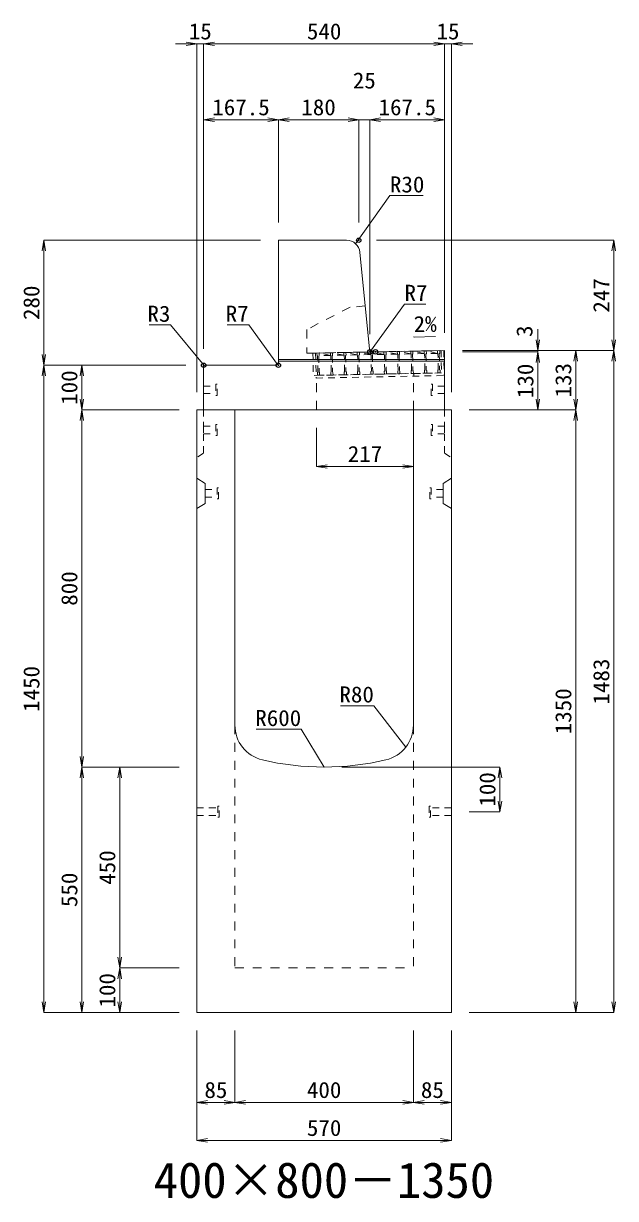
# Model space of a CAD drawing. Units: millimetres at full size; some dimension numbers follow another scale. Extents: x -18734 to 51600, y -18820 to 17820.
# Drawn here: x 46876 to 48203, y 7834 to 10466 of the extents above; entities that cross this region are included whole.
import ezdxf
from ezdxf.enums import TextEntityAlignment as Align

# ---------------------------------------------------------------- set-up
doc = ezdxf.new("R2010")
doc.units = ezdxf.units.MM
doc.header["$LTSCALE"] = 20
doc.header["$PDMODE"] = 32
doc.header["$PDSIZE"] = 10
doc.linetypes.add('USER1', pattern=[2, 1, -1])
doc.linetypes.add('USER2', pattern=[1.35, 0.75, -0.6])
for name, color, linetype, lineweight in [('インサート', 3, 'USER2', 9), ('グレーチング', 7, 'USER2', 5), ('受枠', 3, 'USER2', 9), ('寸法線', 7, 'Continuous', 13), ('引出線', 4, 'Continuous', 13), ('本体', 2, 'Continuous', 13), ('目地', 132, 'Continuous', 5)]:
    doc.layers.add(name, color=color, linetype=linetype, lineweight=lineweight)
doc.layers.add('作業エリア', color=11, linetype='Continuous')
doc.layers.add('文字', color=7, linetype='Continuous')
doc.styles.add('ＭＳ 明朝', font='')
doc.styles.get('ＭＳ 明朝').set_extended_font_data('MS Mincho')

# ---------------------------------------------------------------- blocks, each defined once
blk = doc.blocks.new('open_arrow')
at = {"color": 0, "linetype": 'Continuous', "lineweight": -2}
blk.add_lwpolyline([(7.5, 1.25), (0, 0), (7.5, -1.25)], dxfattribs=at)

msp = doc.modelspace()

# ---------------------------------------------------------------- linework, layer by layer
at = {"layer": 'インサート'}
for p, q in [((47280, 9653.5), (47307, 9653.5)), ((47280, 9653.5), (47280, 9636.5)), ((47280, 9636.5), (47307, 9636.5)), ((47310, 9657.5), (47307, 9657.5)), ((47307, 9657.5), (47307, 9632.5)), ((47310, 9632.5), (47310, 9657.5)), ((47790, 9657.5), (47793, 9657.5)), ((47790, 9632.5), (47790, 9657.5)), ((47793, 9657.5), (47793, 9632.5)), ((47820, 9653.5), (47793, 9653.5)), ((47820, 9636.5), (47793, 9636.5)), ((47820, 9653.5), (47820, 9636.5)), ((47307, 9632.5), (47310, 9632.5)), ((47793, 9632.5), (47790, 9632.5)), ((47280, 9563.5), (47307, 9563.5)), ((47280, 9563.5), (47280, 9546.5)), ((47310, 9567.5), (47307, 9567.5)), ((47307, 9567.5), (47307, 9542.5)), ((47310, 9542.5), (47310, 9567.5)), ((47790, 9567.5), (47793, 9567.5)), ((47790, 9542.5), (47790, 9567.5)), ((47793, 9567.5), (47793, 9542.5)), ((47820, 9563.5), (47793, 9563.5)), ((47820, 9563.5), (47820, 9546.5)), ((47280, 9546.5), (47307, 9546.5)), ((47307, 9542.5), (47310, 9542.5)), ((47793, 9542.5), (47790, 9542.5)), ((47820, 9546.5), (47793, 9546.5)), ((47313.2, 9425.5), (47310.2, 9425.5)), ((47310.2, 9425.5), (47310.2, 9400.5)), ((47313.2, 9400.5), (47313.2, 9425.5)), ((47786.8, 9425.5), (47789.8, 9425.5)), ((47786.8, 9400.5), (47786.8, 9425.5)), ((47789.8, 9425.5), (47789.8, 9400.5)), ((47283.2, 9421.5), (47310.2, 9421.5)), ((47283.2, 9421.5), (47283.2, 9404.5)), ((47283.2, 9404.5), (47310.2, 9404.5)), ((47310.2, 9400.5), (47313.2, 9400.5)), ((47789.8, 9400.5), (47786.8, 9400.5)), ((47816.8, 9421.5), (47789.8, 9421.5)), ((47816.8, 9404.5), (47789.8, 9404.5)), ((47816.8, 9421.5), (47816.8, 9404.5)), ((47315, 8712.5), (47312, 8712.5)), ((47312, 8712.5), (47312, 8687.5)), ((47315, 8687.5), (47315, 8712.5)), ((47788, 8712.5), (47785, 8712.5)), ((47785, 8712.5), (47785, 8687.5)), ((47788, 8687.5), (47788, 8712.5)), ((47265, 8708.5), (47312, 8708.5)), ((47265, 8708.5), (47265, 8691.5)), ((47265, 8691.5), (47312, 8691.5)), ((47312, 8687.5), (47315, 8687.5)), ((47785, 8687.5), (47788, 8687.5)), ((47835, 8708.5), (47788, 8708.5)), ((47835, 8691.5), (47788, 8691.5)), ((47835, 8691.5), (47835, 8708.5))]:
    msp.add_line(p, q, dxfattribs=at)
at = {"layer": 'グレーチング'}
for p, q in [((47533.97, 9727.46), (47808.92, 9732.79)), ((47564.08, 9722.05), (47538.97, 9727.56)), ((47564.08, 9722.05), (47539.08, 9721.56)), ((47594.07, 9722.63), (47568.96, 9728.14)), ((47594.07, 9722.63), (47569.08, 9722.14)), ((47624.07, 9723.21), (47598.96, 9728.72)), ((47624.07, 9723.21), (47599.07, 9722.72)), ((47654.06, 9723.79), (47628.95, 9729.3)), ((47654.06, 9723.79), (47629.07, 9723.3)), ((47684.06, 9724.37), (47658.95, 9729.88)), ((47684.06, 9724.37), (47659.06, 9723.88)), ((47714.05, 9724.95), (47688.94, 9730.46)), ((47714.05, 9724.95), (47689.06, 9724.46)), ((47744.05, 9725.53), (47718.93, 9731.04)), ((47744.05, 9725.53), (47719.05, 9725.05)), ((47774.04, 9726.11), (47748.93, 9731.62)), ((47774.04, 9726.11), (47749.05, 9725.63)), ((47804.04, 9726.69), (47778.92, 9732.2)), ((47804.04, 9726.69), (47779.04, 9726.21)), ((47534.94, 9677.47), (47809.89, 9682.79))]:
    msp.add_line(p, q, dxfattribs=at)
for points in [[(47533.97, 9727.46), (47538.97, 9727.56), (47539.08, 9721.56), (47538.1, 9720.54), (47538.8, 9684.55), (47539.82, 9683.57), (47539.94, 9677.57), (47534.94, 9677.47), (47534.82, 9683.47), (47535.8, 9684.49), (47535.1, 9720.48), (47534.09, 9721.47)], [(47568.8, 9685.13), (47569.81, 9684.15), (47569.93, 9678.15), (47564.93, 9678.05), (47564.82, 9684.05), (47565.8, 9685.07), (47565.1, 9721.07), (47564.08, 9722.05), (47563.96, 9728.04), (47568.96, 9728.14), (47569.08, 9722.14), (47568.1, 9721.12)], [(47598.79, 9685.71), (47599.81, 9684.73), (47599.92, 9678.73), (47594.93, 9678.63), (47594.81, 9684.63), (47595.79, 9685.65), (47595.09, 9721.65), (47594.07, 9722.63), (47593.96, 9728.62), (47598.96, 9728.72), (47599.07, 9722.72), (47598.09, 9721.7)], [(47628.78, 9686.29), (47629.8, 9685.31), (47629.92, 9679.31), (47624.92, 9679.21), (47624.8, 9685.21), (47625.78, 9686.23), (47625.09, 9722.23), (47624.07, 9723.21), (47623.95, 9729.21), (47628.95, 9729.3), (47629.07, 9723.3), (47628.09, 9722.28)], [(47658.78, 9686.87), (47659.8, 9685.89), (47659.91, 9679.89), (47654.91, 9679.8), (47654.8, 9685.79), (47655.78, 9686.81), (47655.08, 9722.81), (47654.06, 9723.79), (47653.95, 9729.79), (47658.95, 9729.88), (47659.06, 9723.88), (47658.08, 9722.86)], [(47685.77, 9687.39), (47685.08, 9723.39), (47684.06, 9724.37), (47683.94, 9730.37), (47688.94, 9730.46), (47689.06, 9724.46), (47688.08, 9723.45), (47688.77, 9687.45), (47689.79, 9686.47), (47689.91, 9680.47), (47684.91, 9680.38), (47684.79, 9686.37)], [(47715.77, 9687.97), (47715.07, 9723.97), (47714.05, 9724.95), (47713.94, 9730.95), (47718.93, 9731.04), (47719.05, 9725.05), (47718.07, 9724.03), (47718.77, 9688.03), (47719.79, 9687.05), (47719.9, 9681.05), (47714.9, 9680.96), (47714.79, 9686.96)], [(47749.05, 9725.63), (47748.06, 9724.61), (47748.76, 9688.61), (47749.78, 9687.63), (47749.9, 9681.63), (47744.9, 9681.54), (47744.78, 9687.54), (47745.76, 9688.56), (47745.07, 9724.55), (47744.05, 9725.53), (47743.93, 9731.53), (47748.93, 9731.62)], [(47779.04, 9726.21), (47778.06, 9725.19), (47778.76, 9689.19), (47779.78, 9688.21), (47779.89, 9682.21), (47774.89, 9682.12), (47774.78, 9688.12), (47775.76, 9689.14), (47775.06, 9725.13), (47774.04, 9726.11), (47773.92, 9732.11), (47778.92, 9732.2)], [(47804.89, 9682.7), (47804.77, 9688.7), (47805.75, 9689.72), (47805.05, 9725.71), (47804.04, 9726.69), (47803.92, 9732.69), (47808.92, 9732.79), (47809.03, 9726.79), (47808.05, 9725.77), (47808.75, 9689.77), (47809.77, 9688.79), (47809.89, 9682.79)]]:
    msp.add_lwpolyline(points, close=True, dxfattribs=at)
at = {"layer": '作業エリア'}
for p in [(47627.5, 9980), (47652.5, 9730), (47665, 9730), (47280, 9700), (47447.5, 9700)]:
    msp.add_point(p, dxfattribs=at)
at = {"layer": '受枠'}
for p, q in [((47524.97, 9727.29), (47817.92, 9732.96)), ((47524.97, 9727.29), (47525.94, 9677.3)), ((47530.97, 9727.41), (47532.05, 9671.42)), ((47811.92, 9732.84), (47812.89, 9682.85)), ((47817.92, 9732.96), (47819, 9676.97)), ((47812.89, 9682.85), (47525.94, 9677.3)), ((47532.05, 9671.42), (47819, 9676.97))]:
    msp.add_line(p, q, dxfattribs=at)
at = {"layer": '受枠', "linetype": 'Continuous'}
msp.add_line((47750.9, 9681.65), (47751.01, 9675.65), dxfattribs=at)
at = {"layer": '寸法線'}
for p, q in [((47328, 10419.95), (47217, 10419.95)), ((47265, 9640), (47265, 10419.95)), ((47280, 10419.95), (47820, 10419.95)), ((47280, 9737), (47280, 10419.95)), ((47280, 9737), (47280, 10419.95)), ((47772, 10419.95), (47883, 10419.95)), ((47820, 9773), (47820, 10419.95)), ((47820, 9773), (47820, 10419.95)), ((47835, 9640), (47835, 10419.95)), ((47280, 10249.95), (47447.5, 10249.95)), ((47280, 9737), (47280, 10249.95)), ((47447.5, 10020), (47447.5, 10249.95)), ((47447.5, 10249.95), (47627.5, 10249.95)), ((47447.5, 10020), (47447.5, 10249.95)), ((47579.5, 10249.95), (47700.5, 10249.95)), ((47627.5, 10020), (47627.5, 10249.95)), ((47627.5, 10020), (47627.5, 10249.95)), ((47652.5, 9770), (47652.5, 10249.95)), ((47652.5, 10249.95), (47820, 10249.95)), ((47652.5, 9770), (47652.5, 10249.95)), ((47820, 9773), (47820, 10249.95)), ((46922.06, 9980), (46922.06, 9700)), ((47407.5, 9980), (46922.06, 9980)), ((47667.5, 9980), (48198.78, 9980)), ((48198.78, 9980), (48198.78, 9733)), ((48028.78, 9781), (48028.78, 9682)), ((47860, 9733), (48028.78, 9733)), ((47860, 9733), (48113.78, 9733)), ((47860, 9733), (48198.78, 9733)), ((47860, 9733), (48198.78, 9733)), ((47860, 9730), (48028.78, 9730)), ((47860, 9730), (48028.78, 9730)), ((48028.78, 9730), (48028.78, 9600)), ((48113.78, 9733), (48113.78, 9600)), ((48198.78, 9733), (48198.78, 8250)), ((47240, 9700), (46922.06, 9700)), ((46922.06, 8250), (46922.06, 9700)), ((47240, 9700), (46922.06, 9700)), ((47007.06, 9600), (47007.06, 9700)), ((47240, 9700), (47007.06, 9700)), ((47007.06, 9600), (47007.06, 8800)), ((47225, 9600), (47007.06, 9600)), ((47225, 9600), (47007.06, 9600)), ((47875, 9600), (48028.78, 9600)), ((47875, 9600), (48113.78, 9600)), ((47875, 9600), (48113.78, 9600)), ((48113.78, 9600), (48113.78, 8250)), ((47533, 9560), (47533, 9473.33)), ((47533, 9473.33), (47750, 9473.33)), ((47225, 8800), (47007.06, 8800)), ((47007.06, 8250), (47007.06, 8800)), ((47225, 8800), (47007.06, 8800)), ((47092.06, 8800), (47092.06, 8350)), ((47225, 8800), (47092.06, 8800)), ((47590, 8800), (47943.78, 8800)), ((47943.78, 8800), (47943.78, 8700)), ((47875, 8700), (47943.78, 8700)), ((47225, 8350), (47092.06, 8350)), ((47092.06, 8350), (47092.06, 8250)), ((47225, 8350), (47092.06, 8350)), ((47225, 8250), (46922.06, 8250)), ((47225, 8250), (47007.06, 8250)), ((47225, 8250), (47092.06, 8250)), ((47875, 8250), (48113.78, 8250)), ((47875, 8250), (48198.78, 8250)), ((47265, 8210), (47265, 8048.84)), ((47265, 8210), (47265, 7963.84)), ((47350, 8210), (47350, 8048.84)), ((47350, 8210), (47350, 8048.84)), ((47750, 8210), (47750, 8048.84)), ((47750, 8210), (47750, 8048.84)), ((47835, 8210), (47835, 8048.84)), ((47835, 8210), (47835, 7963.84)), ((47265, 8048.84), (47350, 8048.84)), ((47350, 8048.84), (47750, 8048.84)), ((47750, 8048.84), (47835, 8048.84)), ((47265, 7963.84), (47835, 7963.84))]:
    msp.add_line(p, q, dxfattribs=at)
at = {"layer": '引出線'}
for points in [[(47620.48, 9972.24), (47697.4, 10079.93), (47772.08, 10079.93)], [(47654.14, 9731.81), (47730, 9837.02), (47777.93, 9837.02)], [(47280.88, 9699.12), (47205.62, 9790.3), (47157.89, 9790.3)], [(47445.45, 9702.05), (47380.97, 9790.3), (47333.04, 9790.3)], [(47751.14, 9763.26), (47799.85, 9764.23), (47751.11, 9763.26)], [(47732.76, 8844.42), (47661.5, 8937.53), (47586.83, 8937.53)], [(47550, 8800), (47498.63, 8884.75), (47397.63, 8884.75)]]:
    msp.add_lwpolyline(points, dxfattribs=at)
at = {"layer": '本体'}
for p, q in [((47447.5, 9980), (47447.5, 9707)), ((47600.35, 9980), (47447.5, 9980)), ((47651.87, 9736.3), (47630.2, 9952.99)), ((47665, 9730), (47658.83, 9730)), ((47665, 9730), (47820, 9733)), ((47820, 9600), (47820, 9733)), ((47280, 9697), (47280, 9600)), ((47440.5, 9700), (47283, 9700)), ((47265, 9600), (47265, 8250)), ((47350, 9600), (47265, 9600)), ((47820, 9600), (47280, 9600)), ((47350, 9600), (47350, 8894.04)), ((47750, 8894.04), (47750, 9600)), ((47835, 9600), (47750, 9600)), ((47835, 8250), (47835, 9600)), ((47265, 8250), (47835, 8250))]:
    msp.add_line(p, q, dxfattribs=at)
at = {"layer": '本体', "linetype": 'USER1'}
for p, q in [((47608, 9830), (47511, 9780)), ((47642.2, 9833), (47608, 9830)), ((47511, 9780), (47511, 9727.02)), ((47511, 9727.02), (47665, 9730)), ((47533, 9600), (47533, 9677.44)), ((47750, 9600), (47750, 9681.64))]:
    msp.add_line(p, q, dxfattribs=at)
at = {"layer": '本体', "linetype": 'USER2', "lineweight": 9}
for p, q in [((47280, 9600), (47280, 9503)), ((47820, 9600), (47820, 9503)), ((47280, 9503), (47265, 9493.5)), ((47820, 9503), (47835, 9493.5))]:
    msp.add_line(p, q, dxfattribs=at)
at = {"layer": '本体', "lineweight": 9}
for p, q in [((47265, 9447), (47283.2, 9435.5)), ((47283.2, 9435.5), (47283.2, 9390.5)), ((47835, 9447), (47816.8, 9435.5)), ((47816.8, 9435.5), (47816.8, 9390.5)), ((47265, 9379), (47283.2, 9390.5)), ((47835, 9379), (47816.8, 9390.5))]:
    msp.add_line(p, q, dxfattribs=at)
at = {"layer": '本体', "linetype": 'USER1', "lineweight": 15}
for p, q in [((47350, 8894.04), (47350, 8350)), ((47750, 8894.04), (47750, 8350)), ((47350, 8350), (47750, 8350))]:
    msp.add_line(p, q, dxfattribs=at)
at = {"layer": '本体'}
for centre, radius, start, end in [((47600.35, 9950), 30, 5.71059, 90), ((47658.83, 9737), 7, 185.71059, 270), ((47283, 9697), 3, 90, 180), ((47440.5, 9707), 7, 270, 0), ((47430, 8894.04), 80, 180, 256.65764), ((47670, 8894.04), 80, 283.34236, 0), ((47550, 9400), 600, 256.65764, 283.34236)]:
    msp.add_arc(centre, radius, start, end, dxfattribs=at)
at = {"layer": '目地'}
for p, q in [((47820, 9713), (47447.5, 9713)), ((47820, 9709), (47447.5, 9709))]:
    msp.add_line(p, q, dxfattribs=at)

# ---------------------------------------------------------------- block references
at = {"layer": '寸法線', "xscale": 3.2, "yscale": 3.2}
for p, rotation in [((47265, 10419.95), 180), ((47820, 10419.95), 180), ((47820, 10419.95), 180), ((47447.5, 10249.95), 180), ((47627.5, 10249.95), 180), ((47627.5, 10249.95), 180), ((47820, 10249.95), 180), ((46922.06, 9980), 270), ((48198.78, 9980), 270), ((48028.78, 9733), 90), ((48198.78, 9733), 90), ((46922.06, 9700), 90), ((48028.78, 9730), 270), ((48028.78, 9730), 270), ((48113.78, 9733), 270), ((48198.78, 9733), 270), ((46922.06, 9700), 270), ((47007.06, 9700), 270), ((47007.06, 9600), 90), ((48028.78, 9600), 90), ((48113.78, 9600), 90), ((47007.06, 9600), 270), ((48113.78, 9600), 270), ((47750, 9473.33), 180), ((47007.06, 8800), 90), ((47007.06, 8800), 270), ((47092.06, 8800), 270), ((47943.78, 8800), 270), ((47943.78, 8700), 90), ((47092.06, 8350), 90), ((47092.06, 8350), 270), ((46922.06, 8250), 90), ((47007.06, 8250), 90), ((47092.06, 8250), 90), ((48113.78, 8250), 90), ((48198.78, 8250), 90), ((47350, 8048.84), 180), ((47750, 8048.84), 180), ((47835, 8048.84), 180), ((47835, 7963.84), 180)]:
    msp.add_blockref('open_arrow', p, dxfattribs=dict(at, rotation=rotation))
for p in [(47280, 10419.95), (47280, 10419.95), (47835, 10419.95), (47280, 10249.95), (47447.5, 10249.95), (47652.5, 10249.95), (47652.5, 10249.95), (47533, 9473.33), (47265, 8048.84), (47350, 8048.84), (47750, 8048.84), (47265, 7963.84)]:
    msp.add_blockref('open_arrow', p, dxfattribs=at)
at = {"layer": '引出線', "xscale": 0.0533, "yscale": 0.0533}
for p, rotation in [((47620.48, 9972.24), 54.5), ((47751.14, 9763.26), 1.1), ((47654.14, 9731.81), 54.2), ((47280.88, 9699.12), 129.5), ((47445.45, 9702.05), 126.2), ((47732.76, 8844.42), 127.4), ((47550, 8800), 121.2)]:
    msp.add_blockref('open_arrow', p, dxfattribs=dict(at, rotation=rotation))

# ---------------------------------------------------------------- texts
at = {"layer": '寸法線', "style": 'ＭＳ 明朝', "width": 1.05}
for s, p in [('15', (47272.5, 10447.95)), ('540', (47550, 10447.95)), ('15', (47827.5, 10447.95)), ('25', (47640, 10337.95)), ('167.5', (47363.75, 10277.95)), ('180', (47537.5, 10277.95)), ('167.5', (47736.25, 10277.95)), ('217', (47641.5, 9501.33)), ('85', (47307.5, 8076.84)), ('400', (47550, 8076.84)), ('85', (47792.5, 8076.84)), ('570', (47550, 7991.84))]:
    msp.add_text(s, height=36.03, dxfattribs=at).set_placement(p, align=Align.MIDDLE_CENTER)
for s, p in [('280', (46894.06, 9840)), ('247', (48170.78, 9856.5)), ('3', (47998.78, 9776.34)), ('100', (46979.06, 9650)), ('130', (48000.78, 9665)), ('133', (48085.78, 9666.5)), ('800', (46979.06, 9200)), ('1483', (48170.78, 8991.5)), ('1450', (46894.06, 8975)), ('1350', (48085.78, 8925)), ('100', (47915.78, 8750)), ('450', (47064.06, 8575)), ('550', (46979.06, 8525)), ('100', (47064.06, 8300))]:
    msp.add_text(s, height=36.03, rotation=90, dxfattribs=at).set_placement(p, align=Align.MIDDLE_CENTER)
at = {"layer": '引出線', "style": 'ＭＳ 明朝', "width": 1.05}
for s, p in [('R30', (47697.4, 10123.13)), ('R7', (47730, 9880.22))]:
    msp.add_text(s, height=36.03, dxfattribs=at).set_placement(p, align=Align.TOP_LEFT)
for s, p in [('R3', (47205.62, 9833.5)), ('R7', (47380.97, 9833.5)), ('R80', (47661.5, 8980.73)), ('R600', (47498.63, 8927.95))]:
    msp.add_text(s, height=36.03, dxfattribs=at).set_placement(p, align=Align.TOP_RIGHT)
msp.add_text('2%', height=36.03, rotation=1.146, dxfattribs=at).set_placement((47750.17, 9810.15), align=Align.TOP_LEFT)
at = {"layer": '文字', "style": 'ＭＳ 明朝'}
msp.add_text('400×800－1350', height=80.06, dxfattribs=at).set_placement((47549.52, 7875.03), align=Align.MIDDLE_CENTER)

doc.saveas('drawing.dxf')
